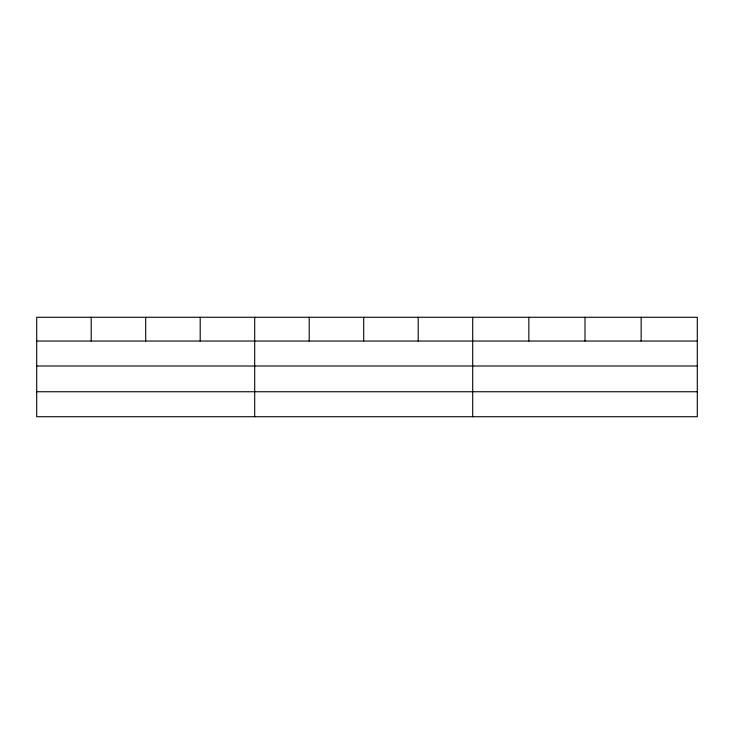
<?xml version="1.0" encoding="UTF-8"?>
<svg xmlns="http://www.w3.org/2000/svg" width="734" height="734" viewBox="0 0 734 734"><rect width="100%" height="100%" fill="white"/><g stroke="black" fill="none" stroke-linecap="round" stroke-linejoin="round"><path stroke-width="1.1" d="M697.3 366.009L697.3 317.272L36.7 317.272L36.7 416.728L697.3 416.728L697.3 366.009L36.7 366.009M36.7 341.035L697.3 341.035M36.7 391.745L697.3 391.745M641.149 317.272L641.149 341.035M584.998 317.272L584.998 341.035M528.847 317.272L528.847 341.035M472.696 317.272L472.696 416.728M418.197 317.272L418.197 341.035M363.697 317.272L363.697 341.035M309.197 317.272L309.197 341.035M254.698 317.272L254.698 416.728M200.198 317.272L200.198 341.035M145.699 317.272L145.699 341.035M91.2 317.272L91.2 341.035"/></g></svg>
